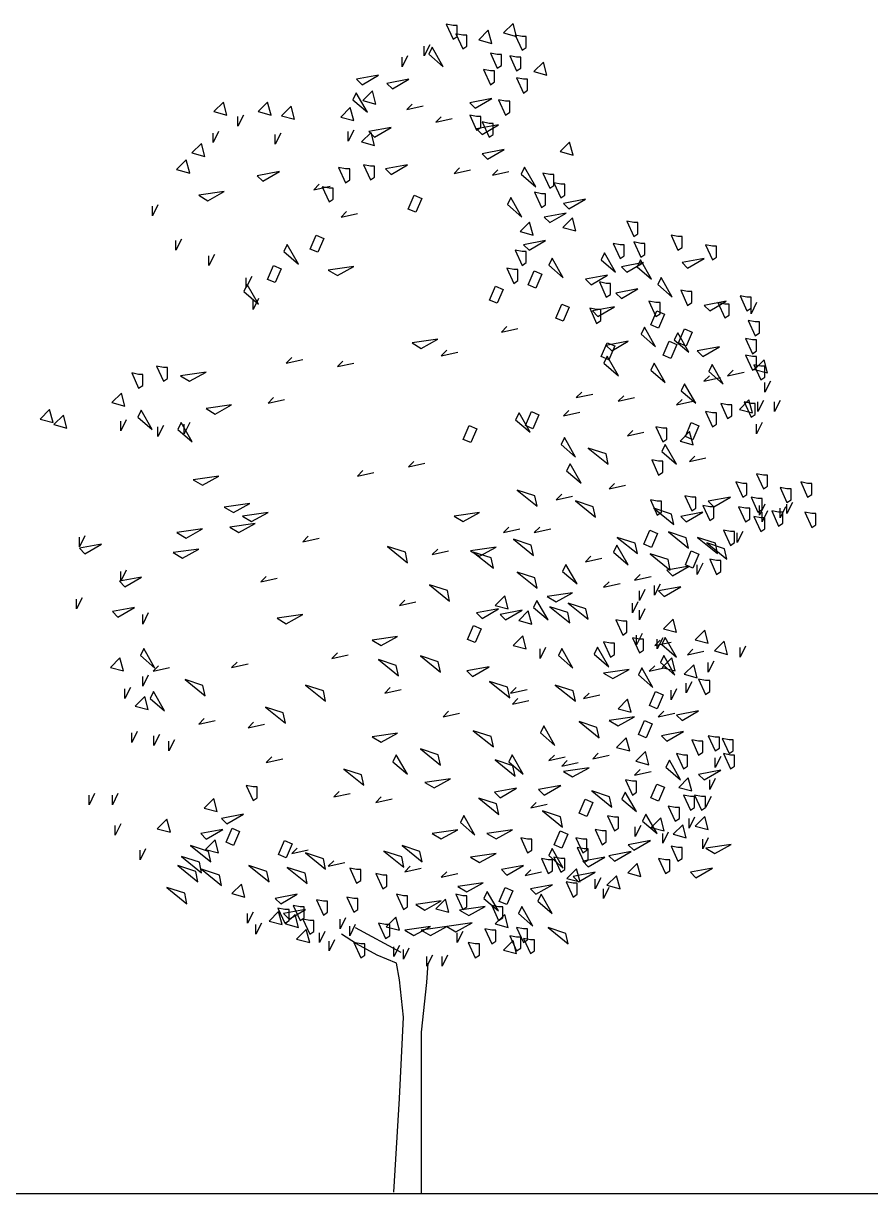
# Model space of a CAD drawing. Header units: millimetres. Extents: x 454 to 24074, y 929 to 15016.
# Drawn here: x 2973 to 5528, y 11147 to 14676 of the extents above; entities that cross this region are included whole.
import ezdxf

# ---------------------------------------------------------------- set-up
doc = ezdxf.new("R2010")
doc.units = ezdxf.units.MM
doc.layers.add('cadblocksdwg.com', color=255, linetype='Continuous')

# ---------------------------------------------------------------- blocks, each defined once
blk = doc.blocks.new('Trees side 04_cad-block.com')
at = {"color": 0}
for points in [[(562.5, 6837), (541.8, 6914.2), (485.4, 6857.7)], [(146.7, 6910.4), (187.5, 6820.7), (212, 6837), (212, 6902.2), (187.5, 6902.2)], [(203.8, 6853.3), (244.6, 6763.7), (269, 6780), (269, 6845.2), (244.6, 6845.2)], [(415.8, 6796.3), (395.1, 6873.4), (338.6, 6816.9)], [(554.4, 6845.2), (595.1, 6755.5), (619.6, 6771.8), (619.6, 6837), (595.1, 6837)], [(63.4, 6773.2), (43.3, 6731.7), (129.1, 6657.8)], [(407.6, 6739.2), (448.4, 6649.6), (472.8, 6665.9), (472.8, 6731.1), (448.4, 6731.1)], [(521.8, 6722.9), (562.5, 6633.3), (587, 6649.6), (587, 6714.8), (562.5, 6714.8)], [(366.9, 6641.5), (407.6, 6551.8), (432.1, 6568.1), (432.1, 6633.3), (407.6, 6633.3)], [(741.9, 6608.9), (721.2, 6686), (664.7, 6629.5)], [(-383.2, 6584.4), (-350.6, 6551.8), (-252.7, 6608.9)], [(-203.8, 6560), (-171.2, 6527.4), (-73.4, 6584.4)], [(562.5, 6592.6), (603.3, 6502.9), (627.7, 6519.2), (627.7, 6584.4), (603.3, 6584.4)], [(-384.9, 6504.3), (-405.1, 6462.8), (-319.3, 6388.9)], [(-269, 6437.7), (-289.7, 6514.9), (-346.2, 6458.4)], [(-1149.5, 6372.5), (-1170.2, 6449.7), (-1226.6, 6393.2)], [(-888.6, 6372.5), (-909.3, 6449.7), (-965.8, 6393.2)], [(285.3, 6445.9), (317.9, 6413.3), (415.8, 6470.3)], [(456.5, 6462.2), (497.3, 6372.5), (521.8, 6388.8), (521.8, 6454), (497.3, 6454)], [(-750, 6348.1), (-770.7, 6425.2), (-827.2, 6368.7)], [(-399.5, 6339.9), (-420.2, 6417.1), (-476.6, 6360.6)], [(285.3, 6372.5), (326.1, 6282.9), (350.6, 6299.2), (350.6, 6364.4), (326.1, 6364.4)], [(-309.8, 6274.7), (-277.2, 6242.1), (-179.4, 6299.2)], [(326.1, 6291), (358.7, 6258.4), (456.5, 6315.5)], [(358.7, 6331.8), (399.5, 6242.1), (423.9, 6258.4), (423.9, 6323.6), (399.5, 6323.6)], [(-277.2, 6193.3), (-297.9, 6270.4), (-354.3, 6213.9)], [(-1279.9, 6128.1), (-1300.6, 6205.2), (-1357.1, 6148.7)], [(358.7, 6144.4), (391.3, 6111.8), (489.1, 6168.8)], [(896.8, 6136.2), (876.1, 6213.3), (819.6, 6156.9)], [(-1369.6, 6030.3), (-1390.3, 6107.4), (-1446.7, 6050.9)], [(-970.1, 6014), (-937.5, 5981.4), (-839.7, 6038.4)], [(-489.1, 6062.9), (-448.4, 5973.2), (-423.9, 5989.5), (-423.9, 6054.7), (-448.4, 6054.7)], [(-342.4, 6079.2), (-301.6, 5989.5), (-277.2, 6005.8), (-277.2, 6071), (-301.6, 6071)], [(-212, 6054.7), (-179.4, 6022.1), (-81.5, 6079.2)], [(609.6, 6064.2), (589.5, 6022.7), (675.3, 5948.9)], [(717.4, 6030.3), (758.2, 5940.6), (782.6, 5956.9), (782.6, 6022.1), (758.2, 6022.1)], [(-587, 5948.8), (-546.2, 5859.1), (-521.8, 5875.4), (-521.8, 5940.6), (-546.2, 5940.6)], [(782.6, 5973.2), (823.4, 5883.6), (847.8, 5899.9), (847.8, 5965.1), (823.4, 5965.1)], [(-1315.9, 5898.8), (-1262, 5866.5), (-1165, 5920.4)], [(-78.6, 5817.4), (-43.3, 5899.8), (1.7, 5880.5), (-33.7, 5798.1)], [(528.1, 5884.9), (507.9, 5843.5), (593.8, 5769.6)], [(668.5, 5916.2), (709.3, 5826.5), (733.7, 5842.8), (733.7, 5908), (709.3, 5908)], [(839.7, 5851), (872.3, 5818.4), (970.1, 5875.4)], [(660.3, 5663.6), (639.7, 5740.7), (583.2, 5684.2)], [(725.6, 5769.5), (758.2, 5736.9), (856, 5794)], [(913.1, 5688), (892.4, 5765.1), (835.9, 5708.7)], [(1214.7, 5745.1), (1255.5, 5655.4), (1279.9, 5671.7), (1279.9, 5736.9), (1255.5, 5736.9)], [(-792.6, 5607.9), (-812.7, 5566.4), (-726.9, 5492.5)], [(-657.4, 5581), (-622.1, 5663.5), (-577.2, 5644.2), (-612.5, 5561.8)], [(603.3, 5606.5), (635.9, 5573.9), (733.7, 5631)], [(1133.2, 5614.7), (1173.9, 5525), (1198.4, 5541.3), (1198.4, 5606.5), (1173.9, 5606.5)], [(1255.5, 5622.8), (1296.2, 5533.2), (1320.7, 5549.5), (1320.7, 5614.7), (1296.2, 5614.7)], [(1475.6, 5663.6), (1516.3, 5573.9), (1540.8, 5590.2), (1540.8, 5655.4), (1516.3, 5655.4)], [(1679.4, 5606.5), (1720.1, 5516.9), (1744.6, 5533.2), (1744.6, 5598.4), (1720.1, 5598.4)], [(554.4, 5573.9), (595.1, 5484.3), (619.6, 5500.6), (619.6, 5565.8), (595.1, 5565.8)], [(1082.5, 5559), (1062.3, 5517.5), (1148.1, 5443.6)], [(-910.2, 5401.8), (-874.8, 5484.2), (-829.9, 5464.9), (-865.2, 5382.5)], [(-550.6, 5457.1), (-496.7, 5424.8), (-399.7, 5478.6)], [(505.4, 5468), (546.2, 5378.4), (570.7, 5394.7), (570.7, 5459.8), (546.2, 5459.8)], [(772.7, 5526.4), (752.5, 5484.9), (838.3, 5411)], [(1182.1, 5476.1), (1214.7, 5443.5), (1312.5, 5500.6)], [(1294.4, 5518.2), (1274.3, 5476.8), (1360.1, 5402.9)], [(1540.8, 5500.6), (1573.4, 5468), (1671.2, 5525)], [(630.6, 5369.2), (666, 5451.6), (710.9, 5432.3), (675.6, 5349.9)], [(970.1, 5402.8), (1002.7, 5370.2), (1100.6, 5427.2)], [(1416.7, 5412.3), (1396.5, 5370.8), (1482.4, 5296.9)], [(-1029, 5371.5), (-1049.2, 5330.1), (-963.3, 5256.2)], [(402.4, 5279.5), (437.7, 5362), (482.6, 5342.7), (447.3, 5260.3)], [(1051.7, 5386.5), (1092.4, 5296.9), (1116.9, 5313.2), (1116.9, 5378.4), (1092.4, 5378.4)], [(1149.5, 5321.3), (1182.1, 5288.7), (1279.9, 5345.8)], [(1532.6, 5337.6), (1573.4, 5248), (1597.9, 5264.3), (1597.9, 5329.5), (1573.4, 5329.5)], [(793.7, 5173.6), (829, 5256), (874, 5236.7), (838.6, 5154.3)], [(1345.1, 5272.4), (1385.9, 5182.8), (1410.4, 5199.1), (1410.4, 5264.3), (1385.9, 5264.3)], [(1671.2, 5248), (1703.8, 5215.4), (1801.7, 5272.4)], [(1752.8, 5264.3), (1793.5, 5174.6), (1818, 5190.9), (1818, 5256.1), (1793.5, 5256.1)], [(1883.2, 5305), (1924, 5215.4), (1948.4, 5231.7), (1948.4, 5296.9), (1924, 5296.9)], [(994.6, 5231.7), (1035.4, 5142), (1059.8, 5158.3), (1059.8, 5223.5), (1035.4, 5223.5)], [(1010.9, 5215.4), (1043.5, 5182.8), (1141.3, 5239.8)], [(1356.2, 5132.9), (1391.5, 5215.3), (1436.5, 5196), (1401.1, 5113.6)], [(1318.9, 5118.9), (1298.7, 5077.5), (1384.5, 5003.6)], [(1932.1, 5158.3), (1972.9, 5068.7), (1997.3, 5085), (1997.3, 5150.2), (1972.9, 5150.2)], [(-54.8, 5026.1), (-0.9, 4993.8), (96.1, 5047.7)], [(1514.6, 5086.3), (1494.4, 5044.9), (1580.2, 4971)], [(1519.2, 5026.9), (1554.6, 5109.3), (1599.5, 5090.1), (1564.2, 5007.6)], [(1915.8, 5052.4), (1956.6, 4962.8), (1981, 4979.1), (1981, 5044.2), (1956.6, 5044.2)], [(1062.7, 4945.4), (1098, 5027.8), (1143, 5008.6), (1107.6, 4926.2)], [(1092.4, 5011.6), (1125, 4979.1), (1222.9, 5036.1)], [(1429.6, 4953.6), (1464.9, 5036), (1509.8, 5016.7), (1474.5, 4934.3)], [(1630.5, 4979.1), (1663.1, 4946.5), (1760.9, 5003.5)], [(1098.8, 4947.8), (1078.6, 4906.3), (1164.4, 4832.5)], [(1915.8, 4954.6), (1956.6, 4865), (1981, 4881.3), (1981, 4946.5), (1956.6, 4946.5)], [(2046.2, 4848.7), (2025.6, 4925.8), (1969.1, 4869.3)], [(-1712, 4848.7), (-1671.2, 4759), (-1646.8, 4775.3), (-1646.8, 4840.5), (-1671.2, 4840.5)], [(-1565.3, 4889.4), (-1524.5, 4799.8), (-1500, 4816.1), (-1500, 4881.3), (-1524.5, 4881.3)], [(-1423.6, 4832.2), (-1369.8, 4799.9), (-1272.7, 4853.7)], [(1376, 4907), (1355.8, 4865.6), (1441.6, 4791.7)], [(1718.4, 4898.9), (1698.2, 4857.4), (1784, 4783.6)], [(1964.7, 4897.6), (2005.5, 4807.9), (2029.9, 4824.2), (2029.9, 4889.4), (2005.5, 4889.4)], [(1555.3, 4784.8), (1535.1, 4743.4), (1621, 4669.5)], [(-1752.8, 4653.1), (-1773.4, 4730.2), (-1829.9, 4673.7)], [(-1272.7, 4638.3), (-1218.9, 4605.9), (-1121.8, 4659.8)], [(1769.1, 4669.4), (1809.8, 4579.7), (1834.3, 4596), (1834.3, 4661.2), (1809.8, 4661.2)], [(1956.6, 4612.3), (1935.9, 4689.5), (1879.4, 4633)], [(1907.7, 4677.5), (1948.4, 4587.9), (1972.9, 4604.2), (1972.9, 4669.4), (1948.4, 4669.4)], [(-2176.7, 4555.3), (-2197.4, 4632.4), (-2253.8, 4576)], [(-2095.2, 4522.7), (-2115.8, 4599.8), (-2172.3, 4543.4)], [(-1656.7, 4630), (-1676.9, 4588.5), (-1591.1, 4514.6)], [(577, 4613.7), (556.9, 4572.2), (642.7, 4498.3)], [(614.3, 4538), (649.7, 4620.4), (694.6, 4601.1), (659.3, 4518.7)], [(1679.4, 4620.5), (1720.1, 4530.9), (1744.6, 4547.2), (1744.6, 4612.3), (1720.1, 4612.3)], [(-1420.3, 4556.6), (-1440.5, 4515.2), (-1354.6, 4441.3)], [(247.5, 4456.5), (282.8, 4538.9), (327.7, 4519.6), (292.4, 4437.2)], [(1385.9, 4530.9), (1426.7, 4441.2), (1451.1, 4457.5), (1451.1, 4522.7), (1426.7, 4522.7)], [(1606, 4424.9), (1585.3, 4502.1), (1528.9, 4445.6)], [(1560, 4472.8), (1595.3, 4555.2), (1640.3, 4535.9), (1604.9, 4453.5)], [(846.1, 4467), (825.9, 4425.5), (911.7, 4351.7)], [(1441.2, 4426.3), (1421, 4384.8), (1506.8, 4310.9)], [(1104.2, 4309.4), (1091, 4370.9), (985.4, 4405)], [(878.7, 4312.2), (858.5, 4270.7), (944.3, 4196.8)], [(1361.4, 4335.3), (1402.2, 4245.6), (1426.7, 4261.9), (1426.7, 4327.1), (1402.2, 4327.1)], [(-1348.2, 4218.1), (-1294.3, 4185.7), (-1197.3, 4239.6)], [(1981, 4253.8), (2021.8, 4164.1), (2046.2, 4180.4), (2046.2, 4245.6), (2021.8, 4245.6)], [(683.8, 4061.6), (670.6, 4123.1), (565.1, 4157.2)], [(1858.7, 4204.9), (1899.5, 4115.3), (1924, 4131.6), (1924, 4196.7), (1899.5, 4196.7)], [(2119.6, 4172.3), (2160.4, 4082.7), (2184.8, 4099), (2184.8, 4164.1), (2160.4, 4164.1)], [(2241.9, 4204.9), (2282.7, 4115.3), (2307.1, 4131.6), (2307.1, 4196.7), (2282.7, 4196.7)], [(1028.7, 3997), (1015.6, 4058.4), (910, 4092.5)], [(1353.3, 4099), (1394.1, 4009.3), (1418.5, 4025.6), (1418.5, 4090.8), (1394.1, 4090.8)], [(1557.1, 4123.4), (1597.9, 4033.8), (1622.3, 4050.1), (1622.3, 4115.3), (1597.9, 4115.3)], [(1695.7, 4090.8), (1728.3, 4058.2), (1826.1, 4115.3)], [(1948.4, 4115.3), (1989.2, 4025.6), (2013.6, 4041.9), (2013.6, 4107.1), (1989.2, 4107.1)], [(-1165, 4056.5), (-1111.1, 4024.1), (-1014.1, 4078)], [(-1057.2, 4002.6), (-1003.3, 3970.3), (-906.3, 4024.1)], [(193.1, 4002.6), (247, 3970.3), (344, 4024.1)], [(1492.2, 3953.9), (1479, 4015.3), (1373.5, 4049.4)], [(1532.6, 4001.2), (1565.3, 3968.6), (1663.1, 4025.6)], [(1663.1, 4066.4), (1703.8, 3976.7), (1728.3, 3993), (1728.3, 4058.2), (1703.8, 4058.2)], [(1875, 4058.2), (1915.8, 3968.6), (1940.3, 3984.9), (1940.3, 4050.1), (1915.8, 4050.1)], [(2070.7, 4033.8), (2111.5, 3944.1), (2135.9, 3960.4), (2135.9, 4025.6), (2111.5, 4025.6)], [(2266.4, 4025.6), (2307.1, 3936), (2331.6, 3952.3), (2331.6, 4017.5), (2307.1, 4017.5)], [(-1132.6, 3937.9), (-1078.7, 3905.6), (-981.7, 3959.5)], [(1964.7, 4001.2), (2005.5, 3911.5), (2029.9, 3927.8), (2029.9, 3993), (2005.5, 3993)], [(-1445.2, 3905.6), (-1391.3, 3873.3), (-1294.3, 3927.2)], [(1276.6, 3781.5), (1263.5, 3842.9), (1157.9, 3877.1)], [(1315.4, 3837.2), (1350.8, 3919.6), (1395.7, 3900.3), (1360.4, 3817.9)], [(1578.4, 3813.8), (1565.3, 3875.2), (1459.7, 3909.4)], [(1750.9, 3781.5), (1737.7, 3842.9), (1632.1, 3877.1)], [(1785.4, 3919.7), (1826.1, 3830), (1850.6, 3846.3), (1850.6, 3911.5), (1826.1, 3911.5)], [(-2021.8, 3813.7), (-1989.2, 3781.1), (-1891.3, 3838.2)], [(-1466.8, 3787.1), (-1412.9, 3754.8), (-1315.9, 3808.7)], [(-81.5, 3727.6), (-94.6, 3789.1), (-200.2, 3823.2)], [(290.1, 3797.9), (344, 3765.6), (441, 3819.4)], [(662.2, 3770.7), (649.1, 3832.1), (543.5, 3866.3)], [(1155.9, 3831.4), (1135.7, 3789.9), (1221.5, 3716)], [(1804.8, 3749.1), (1791.6, 3810.6), (1686, 3844.7)], [(425.1, 3695.3), (412, 3756.7), (306.4, 3790.9)], [(1470.6, 3684.5), (1457.5, 3746), (1351.9, 3780.1)], [(1560, 3714.9), (1595.3, 3797.3), (1640.3, 3778.1), (1604.9, 3695.7)], [(1703.8, 3748.5), (1744.6, 3658.9), (1769.1, 3675.2), (1769.1, 3740.4), (1744.6, 3740.4)], [(683.8, 3576.8), (670.6, 3638.2), (565.1, 3672.4)], [(854.2, 3717.3), (834, 3675.8), (919.9, 3602)], [(1451.1, 3683.4), (1483.7, 3650.8), (1581.6, 3707.8)], [(-1785.4, 3618.2), (-1752.8, 3585.6), (-1654.9, 3642.6)], [(166.4, 3501.3), (153.3, 3562.8), (47.7, 3596.9)], [(513.6, 3455.2), (492.9, 3532.3), (436.5, 3475.8)], [(742.8, 3528.5), (796.7, 3496.2), (893.7, 3550.1)], [(1402.2, 3561.1), (1434.8, 3528.5), (1532.6, 3585.6)], [(-1826.1, 3438.9), (-1793.5, 3406.3), (-1695.7, 3463.3)], [(683, 3505.4), (662.8, 3464), (748.7, 3390.1)], [(877.8, 3372.1), (864.7, 3433.5), (759.1, 3467.6)], [(985.6, 3393.6), (972.4, 3455.1), (866.9, 3489.2)], [(-852.4, 3399.2), (-798.5, 3366.9), (-701.5, 3420.8)], [(326.1, 3430.7), (358.7, 3398.1), (456.5, 3455.2)], [(464.7, 3422.6), (497.3, 3390), (595.1, 3447)], [(652.2, 3365.5), (631.5, 3442.7), (575, 3386.2)], [(1149.5, 3390), (1190.2, 3300.4), (1214.7, 3316.7), (1214.7, 3381.8), (1190.2, 3381.8)], [(1508.2, 3316.7), (1487.5, 3393.8), (1431, 3337.3)], [(271.9, 3274.9), (307.3, 3357.3), (352.2, 3338), (316.9, 3255.6)], [(1695.7, 3251.5), (1675, 3328.6), (1618.5, 3272.1)], [(-291.9, 3269.9), (-238, 3237.6), (-141, 3291.5)], [(619.6, 3218.9), (598.9, 3296), (542.4, 3239.5)], [(1076.1, 3259.6), (1116.9, 3170), (1141.3, 3186.3), (1141.3, 3251.5), (1116.9, 3251.5)], [(1247.3, 3284.1), (1288.1, 3194.4), (1312.5, 3210.7), (1312.5, 3275.9), (1288.1, 3275.9)], [(1441.2, 3285.4), (1421, 3243.9), (1506.8, 3170.1)], [(1809.8, 3186.3), (1789.1, 3263.4), (1732.7, 3206.9)], [(-1640.4, 3220.2), (-1660.6, 3178.7), (-1574.8, 3104.9)], [(829.8, 3220.2), (809.6, 3178.7), (895.4, 3104.9)], [(1041.7, 3228.3), (1021.5, 3186.9), (1107.4, 3113)], [(-1760.9, 3088.5), (-1781.6, 3165.6), (-1838.1, 3109.1)], [(-135.4, 3059.6), (-148.5, 3121.1), (-254.1, 3155.2)], [(112.5, 3081.2), (99.4, 3142.6), (-6.2, 3176.7)], [(269, 3088.5), (301.6, 3055.9), (399.5, 3112.9)], [(1433, 3179.5), (1412.9, 3138), (1498.7, 3064.1)], [(1500, 3088.5), (1479.4, 3165.6), (1422.9, 3109.1)], [(1630.5, 3047.7), (1609.8, 3124.9), (1553.3, 3068.4)], [(1077, 3076), (1130.9, 3043.7), (1227.9, 3097.6)], [(1302.6, 3106.1), (1282.4, 3064.7), (1368.2, 2990.8)], [(-1277.9, 2941.1), (-1291.1, 3002.5), (-1396.6, 3036.7)], [(-566.5, 2908.8), (-579.7, 2970.2), (-685.2, 3004.4)], [(522.1, 2930.3), (509, 2991.8), (403.4, 3025.9)], [(910.2, 2908.8), (897, 2970.2), (791.4, 3004.4)], [(1638.6, 3039.6), (1679.4, 2949.9), (1703.8, 2966.2), (1703.8, 3031.4), (1679.4, 3031.4)], [(-1614.2, 2860.3), (-1634.9, 2937.4), (-1691.3, 2881)], [(-1583.3, 2967.6), (-1603.5, 2926.1), (-1517.7, 2852.2)], [(1239.2, 2844), (1218.5, 2921.1), (1162, 2864.7)], [(1348, 2883.7), (1383.4, 2966.1), (1428.3, 2946.9), (1393, 2864.5)], [(-803.6, 2779.5), (-816.8, 2840.9), (-922.4, 2875.1)], [(1508.2, 2827.7), (1540.8, 2795.1), (1638.6, 2852.2)], [(1050.3, 2693.3), (1037.1, 2754.7), (931.5, 2788.9)], [(1109.3, 2795.9), (1163.2, 2763.6), (1260.2, 2817.4)], [(1282.8, 2712.6), (1318.2, 2795), (1363.1, 2775.7), (1327.8, 2693.3)], [(-291.9, 2698.9), (-238, 2666.6), (-141, 2720.5)], [(425.1, 2639.4), (412, 2700.9), (306.4, 2735)], [(723.8, 2763.9), (703.6, 2722.4), (789.4, 2648.5)], [(1418.5, 2705.5), (1451.1, 2672.9), (1548.9, 2729.9)], [(1695.7, 2705.5), (1736.5, 2615.8), (1760.9, 2632.1), (1760.9, 2697.3), (1736.5, 2697.3)], [(1231, 2615.8), (1210.3, 2693), (1153.9, 2636.5)], [(1597.9, 2681), (1638.6, 2591.4), (1663.1, 2607.7), (1663.1, 2672.9), (1638.6, 2672.9)], [(1777.2, 2689.2), (1818, 2599.5), (1842.4, 2615.8), (1842.4, 2681), (1818, 2681)], [(-148.5, 2592.7), (-168.7, 2551.3), (-82.9, 2477.4)], [(112.5, 2531.7), (99.4, 2593.1), (-6.2, 2627.3)], [(554.5, 2467), (541.3, 2528.5), (435.7, 2562.6)], [(536.3, 2592.7), (516.1, 2551.3), (601.9, 2477.4)], [(1345.1, 2534.3), (1324.5, 2611.5), (1268, 2555)], [(1465.6, 2560.1), (1445.5, 2518.7), (1531.3, 2444.8)], [(1508.2, 2599.5), (1548.9, 2509.9), (1573.4, 2526.2), (1573.4, 2591.4), (1548.9, 2591.4)], [(1785.4, 2599.5), (1826.1, 2509.9), (1850.6, 2526.2), (1850.6, 2591.4), (1826.1, 2591.4)], [(-340.2, 2413.2), (-353.3, 2474.6), (-458.9, 2508.7)], [(839.9, 2494.2), (893.7, 2461.9), (990.8, 2515.8)], [(1638.6, 2477.3), (1671.2, 2444.7), (1769.1, 2501.7)], [(20.7, 2429.6), (74.6, 2397.2), (171.6, 2451.1)], [(1206.6, 2444.7), (1247.3, 2355.1), (1271.8, 2371.4), (1271.8, 2436.6), (1247.3, 2436.6)], [(1356.2, 2337.7), (1391.5, 2420.2), (1436.5, 2400.9), (1401.1, 2318.5)], [(1597.9, 2379.5), (1577.2, 2456.6), (1520.7, 2400.2)], [(-1035.4, 2412.1), (-994.6, 2322.5), (-970.1, 2338.8), (-970.1, 2404), (-994.6, 2404)], [(432.1, 2371.4), (464.7, 2338.8), (562.5, 2395.8)], [(693, 2387.7), (725.6, 2355.1), (823.4, 2412.1)], [(1125.7, 2283.9), (1112.6, 2345.3), (1007, 2379.5)], [(1204.8, 2372.7), (1184.6, 2331.2), (1270.4, 2257.4)], [(1548.9, 2355.1), (1589.7, 2265.4), (1614.2, 2281.7), (1614.2, 2346.9), (1589.7, 2346.9)], [(1614.2, 2355.1), (1654.9, 2265.4), (1679.4, 2281.7), (1679.4, 2346.9), (1654.9, 2346.9)], [(-1206.6, 2257.3), (-1227.2, 2334.4), (-1283.7, 2277.9)], [(457.5, 2240.8), (444.3, 2302.2), (338.7, 2336.4)], [(932.3, 2248.1), (967.6, 2330.5), (1012.5, 2311.3), (977.2, 2228.8)], [(1459.3, 2289.9), (1500, 2200.2), (1524.5, 2216.5), (1524.5, 2281.7), (1500, 2281.7)], [(-1182.1, 2216.5), (-1149.5, 2183.9), (-1051.7, 2241)], [(250.9, 2234.2), (230.8, 2192.7), (316.6, 2118.8)], [(834.7, 2165.3), (821.5, 2226.8), (716, 2260.9)], [(1100.6, 2232.8), (1141.3, 2143.2), (1165.8, 2159.5), (1165.8, 2224.7), (1141.3, 2224.7)], [(1327.1, 2242.3), (1306.9, 2200.9), (1392.7, 2127)], [(1434.8, 2143.2), (1414.1, 2220.3), (1357.7, 2163.8)], [(1695.7, 2151.3), (1675, 2228.5), (1618.5, 2172)], [(-1483.7, 2135), (-1504.4, 2212.2), (-1560.9, 2155.7)], [(-1304.4, 2126.9), (-1271.8, 2094.3), (-1173.9, 2151.3)], [(-1154.7, 2077), (-1119.4, 2159.4), (-1074.5, 2140.1), (-1109.8, 2057.7)], [(63.8, 2127.9), (117.7, 2095.6), (214.7, 2149.4)], [(387.2, 2127.9), (441, 2095.6), (538.1, 2149.4)], [(1027.2, 2151.3), (1068, 2061.7), (1092.4, 2078), (1092.4, 2143.2), (1068, 2143.2)], [(1565.3, 2102.4), (1544.6, 2179.6), (1488.1, 2123.1)], [(-1198.4, 2012.8), (-1219.1, 2089.9), (-1275.5, 2033.5)], [(-844.9, 2003.6), (-809.6, 2086), (-764.7, 2066.8), (-800, 1984.4)], [(587, 2102.4), (627.7, 2012.8), (652.2, 2029.1), (652.2, 2094.3), (627.7, 2094.3)], [(785.5, 2060.7), (820.9, 2143.1), (865.8, 2123.8), (830.5, 2041.4)], [(913.1, 2102.4), (953.8, 2012.8), (978.3, 2029.1), (978.3, 2094.3), (953.8, 2094.3)], [(1222.9, 2061.7), (1255.5, 2029.1), (1353.3, 2086.1)], [(-1245.6, 1960.6), (-1258.7, 2022.1), (-1364.3, 2056.2)], [(-566.5, 1917.5), (-579.7, 1979), (-685.2, 2013.1)], [(-103, 1928.3), (-116.2, 1989.8), (-221.8, 2023.9)], [(4.8, 1960.6), (-8.4, 2022.1), (-114, 2056.2)], [(290.1, 1987.8), (344, 1955.5), (441, 2009.4)], [(772.7, 2038.6), (752.5, 1997.1), (838.3, 1923.3)], [(921.2, 2045.4), (962, 1955.8), (986.4, 1972.1), (986.4, 2037.3), (962, 2037.3)], [(1108.7, 1996.5), (1141.3, 1963.9), (1239.2, 2021)], [(1475.6, 2053.6), (1516.3, 1963.9), (1540.8, 1980.2), (1540.8, 2045.4), (1516.3, 2045.4)], [(1680.6, 2041.7), (1734.5, 2009.4), (1831.5, 2063.2)], [(-1321, 1842.1), (-1334.2, 1903.6), (-1439.7, 1937.7)], [(-1299.5, 1896), (-1312.6, 1957.4), (-1418.2, 1991.6)], [(-900.6, 1842.1), (-913.8, 1903.6), (-1019.4, 1937.7)], [(472.8, 1915), (505.4, 1882.4), (603.3, 1939.5)], [(709.3, 1980.2), (750, 1890.6), (774.5, 1906.9), (774.5, 1972.1), (750, 1972.1)], [(782.6, 1988.4), (823.4, 1898.7), (847.8, 1915), (847.8, 1980.2), (823.4, 1980.2)], [(953.8, 1963.9), (986.4, 1931.3), (1084.3, 1988.4)], [(1296.2, 1874.3), (1275.5, 1951.4), (1219.1, 1894.9)], [(1402.2, 1980.2), (1443, 1890.6), (1467.4, 1906.9), (1467.4, 1972.1), (1443, 1972.1)], [(-1180.9, 1820.6), (-1194, 1882), (-1299.6, 1916.2)], [(-674.3, 1831.4), (-687.5, 1892.8), (-793, 1926.9)], [(-423.9, 1923.2), (-383.2, 1833.5), (-358.7, 1849.8), (-358.7, 1915), (-383.2, 1915)], [(-269, 1890.6), (-228.3, 1800.9), (-203.8, 1817.2), (-203.8, 1882.4), (-228.3, 1882.4)], [(937.5, 1841.7), (916.8, 1918.8), (860.4, 1862.3)], [(896.8, 1874.3), (929.4, 1841.7), (1027.2, 1898.7)], [(1173.9, 1800.9), (1153.3, 1878.1), (1096.8, 1821.6)], [(1589.7, 1898.7), (1622.3, 1866.1), (1720.1, 1923.2)], [(-1385.7, 1712.8), (-1398.8, 1774.3), (-1504.4, 1808.4)], [(-1043.5, 1752), (-1064.2, 1829.2), (-1120.6, 1772.7)], [(214.7, 1815.4), (268.6, 1783.1), (365.6, 1837)], [(459.4, 1726.6), (494.8, 1809), (539.7, 1789.7), (504.4, 1707.3)], [(644, 1800.9), (676.6, 1768.3), (774.5, 1825.4)], [(856, 1841.7), (896.8, 1752), (921.2, 1768.3), (921.2, 1833.5), (896.8, 1833.5)], [(-864.2, 1743.9), (-831.5, 1711.3), (-733.7, 1768.3)], [(-619.6, 1735.7), (-578.8, 1646.1), (-554.4, 1662.4), (-554.4, 1727.6), (-578.8, 1727.6)], [(-440.2, 1752), (-399.5, 1662.4), (-375, 1678.7), (-375, 1743.9), (-399.5, 1743.9)], [(-146.7, 1768.3), (-106, 1678.7), (-81.5, 1695), (-81.5, 1760.2), (-106, 1760.2)], [(-33.2, 1707.7), (20.7, 1675.4), (117.7, 1729.2)], [(163, 1662.4), (142.4, 1739.5), (85.9, 1683.1)], [(203.8, 1768.3), (244.6, 1678.7), (269, 1695), (269, 1760.2), (244.6, 1760.2)], [(389.5, 1786), (369.4, 1744.5), (455.2, 1670.6)], [(707.5, 1769.7), (687.3, 1728.2), (773.1, 1654.3)], [(-823.4, 1589.1), (-844.1, 1666.2), (-900.5, 1609.7)], [(-847.8, 1686.8), (-807.1, 1597.2), (-782.6, 1613.5), (-782.6, 1678.7), (-807.1, 1678.7)], [(-815.2, 1654.3), (-782.6, 1621.7), (-684.8, 1678.7)], [(-758.2, 1703.1), (-717.4, 1613.5), (-693, 1629.8), (-693, 1695), (-717.4, 1695)], [(225.5, 1675.4), (279.4, 1643), (376.4, 1696.9)], [(415.8, 1703.1), (456.5, 1613.5), (481, 1629.8), (481, 1695), (456.5, 1695)], [(593.3, 1696.3), (573.2, 1654.9), (659, 1581)], [(-725.6, 1572.8), (-746.2, 1649.9), (-802.7, 1593.4)], [(-701.1, 1621.7), (-660.3, 1532), (-635.9, 1548.3), (-635.9, 1613.5), (-660.3, 1613.5)], [(-252.7, 1597.2), (-212, 1507.6), (-187.5, 1523.9), (-187.5, 1589.1), (-212, 1589.1)], [(-130.4, 1556.5), (-151.1, 1633.6), (-207.6, 1577.1)], [(150, 1578.4), (203.9, 1546.1), (300.9, 1600)], [(513.6, 1572.8), (492.9, 1649.9), (436.5, 1593.4)], [(-660.3, 1483.1), (-681, 1560.3), (-737.5, 1503.8)], [(-97.9, 1556.9), (-44, 1524.5), (53, 1578.4)], [(-0.9, 1556.9), (53, 1524.5), (150, 1578.4)], [(375, 1564.6), (415.8, 1475), (440.2, 1491.3), (440.2, 1556.5), (415.8, 1556.5)], [(521.8, 1523.9), (562.5, 1434.2), (587, 1450.5), (587, 1515.7), (562.5, 1515.7)], [(562.5, 1572.8), (603.3, 1483.1), (627.7, 1499.4), (627.7, 1564.6), (603.3, 1564.6)], [(867, 1475.8), (853.9, 1537.3), (748.3, 1571.4)], [(-399.5, 1483.1), (-358.7, 1393.5), (-334.2, 1409.8), (-334.2, 1475), (-358.7, 1475)], [(277.2, 1483.1), (317.9, 1393.5), (342.4, 1409.8), (342.4, 1475), (317.9, 1475)], [(562.5, 1417.9), (541.8, 1495.1), (485.4, 1438.6)], [(603.3, 1507.6), (644, 1417.9), (668.5, 1434.2), (668.5, 1499.4), (644, 1499.4)]]:
    blk.add_lwpolyline(points, close=True, dxfattribs=at)
for points in [[(48.9, 6788.1), (16.3, 6722.9), (16.3, 6780)], [(-81.5, 6722.9), (-114.1, 6657.7), (-114.1, 6714.8)], [(-54.8, 6437.5), (-87.1, 6405.2), (9.9, 6426.8)], [(-1051.7, 6372.5), (-1084.3, 6307.3), (-1084.3, 6364.4)], [(117.7, 6362.1), (85.4, 6329.8), (182.4, 6351.4)], [(-1198.4, 6274.7), (-1231, 6209.6), (-1231, 6266.6)], [(-831.5, 6266.6), (-864.2, 6201.4), (-864.2, 6258.4)], [(-399.5, 6282.9), (-432.1, 6217.7), (-432.1, 6274.7)], [(225.5, 6060.5), (193.1, 6028.1), (290.1, 6049.7)], [(451.8, 6049.7), (419.5, 6017.4), (516.5, 6038.9)], [(-604.5, 5963.5), (-636.8, 5931.2), (-539.8, 5952.7)], [(-1557.1, 5842.8), (-1589.7, 5777.7), (-1589.7, 5834.7)], [(-442.8, 5801.9), (-475.1, 5769.5), (-378.1, 5791.1)], [(-1418.5, 5639.1), (-1451.1, 5573.9), (-1451.1, 5631)], [(-1222.9, 5549.5), (-1255.5, 5484.3), (-1255.5, 5541.3)], [(-1002.7, 5419.1), (-1035.4, 5353.9), (-1035.4, 5410.9)], [(-962, 5288.7), (-994.6, 5223.5), (-994.6, 5280.6)], [(1981, 5264.3), (1948.4, 5199.1), (1948.4, 5256.1)], [(505.7, 5123.1), (473.4, 5090.8), (570.4, 5112.3)], [(150, 4983), (117.7, 4950.7), (214.7, 4972.3)], [(-766.2, 4939.9), (-798.5, 4907.6), (-701.5, 4929.2)], [(-464.4, 4918.4), (-496.7, 4886.1), (-399.7, 4907.6)], [(1842.3, 4864.5), (1809.9, 4832.2), (1906.9, 4853.7)], [(1702.1, 4832.2), (1669.8, 4799.9), (1766.8, 4821.4)], [(2062.5, 4799.8), (2029.9, 4734.6), (2029.9, 4791.6)], [(-873.9, 4702.9), (-906.3, 4670.6), (-809.3, 4692.1)], [(947.6, 4735.2), (915.3, 4702.9), (1012.3, 4724.5)], [(1195.5, 4713.7), (1163.2, 4681.4), (1260.2, 4702.9)], [(1540.5, 4692.1), (1508.1, 4659.8), (1605.1, 4681.4)], [(2021.8, 4685.7), (1989.2, 4620.5), (1989.2, 4677.5)], [(2119.6, 4685.7), (2087, 4620.5), (2087, 4677.5)], [(-1744.6, 4571.6), (-1777.2, 4506.4), (-1777.2, 4563.5)], [(872.2, 4627.5), (839.9, 4595.2), (936.9, 4616.7)], [(-1524.5, 4539), (-1557.1, 4473.8), (-1557.1, 4530.9)], [(-1369.6, 4555.3), (-1402.2, 4490.1), (-1402.2, 4547.2)], [(1249.4, 4509), (1217.1, 4476.7), (1314.1, 4498.2)], [(2013.6, 4555.3), (1981, 4490.1), (1981, 4547.2)], [(1615.9, 4358.1), (1583.6, 4325.8), (1680.6, 4347.4)], [(-44, 4325.8), (-76.3, 4293.5), (20.7, 4315)], [(-345.8, 4271.9), (-378.1, 4239.6), (-281.1, 4261.2)], [(1141.7, 4196.5), (1109.3, 4164.2), (1206.3, 4185.7)], [(829.1, 4131.9), (796.7, 4099.6), (893.7, 4121.1)], [(2193, 4082.7), (2160.4, 4017.5), (2160.4, 4074.5)], [(2029.9, 4074.5), (1997.3, 4009.3), (1997.3, 4066.4)], [(2046.2, 4033.8), (2013.6, 3968.6), (2013.6, 4025.6)], [(2152.2, 4058.2), (2119.6, 3993), (2119.6, 4050.1)], [(-1989.2, 3887.1), (-2021.8, 3821.9), (-2021.8, 3878.9)], [(-669.1, 3884.1), (-701.5, 3851.7), (-604.5, 3873.3)], [(516.5, 3937.9), (484.2, 3905.6), (581.2, 3927.2)], [(699.7, 3937.9), (667.4, 3905.6), (764.4, 3927.2)], [(1899.5, 3911.5), (1866.9, 3846.3), (1866.9, 3903.4)], [(96.1, 3808.7), (63.8, 3776.3), (160.8, 3797.9)], [(1001.5, 3765.6), (969.2, 3733.2), (1066.2, 3754.8)], [(-1744.6, 3683.4), (-1777.2, 3618.2), (-1777.2, 3675.2)], [(1663.1, 3724.1), (1630.5, 3658.9), (1630.5, 3716)], [(-917.1, 3647), (-949.4, 3614.7), (-852.4, 3636.3)], [(1109.3, 3614.7), (1077, 3582.4), (1174, 3603.9)], [(1292.6, 3657.8), (1260.2, 3625.5), (1357.2, 3647)], [(1410.4, 3601.9), (1377.7, 3536.7), (1377.7, 3593.7)], [(1320.7, 3569.3), (1288.1, 3504.1), (1288.1, 3561.1)], [(-2005.5, 3520.4), (-2038.1, 3455.2), (-2038.1, 3512.2)], [(-97.9, 3507), (-130.2, 3474.7), (-33.2, 3496.2)], [(1279.9, 3495.9), (1247.3, 3430.7), (1247.3, 3487.8)], [(-1614.2, 3430.7), (-1646.8, 3365.5), (-1646.8, 3422.6)], [(1320.7, 3455.2), (1288.1, 3390), (1288.1, 3447)], [(1304.4, 3308.5), (1271.8, 3243.3), (1271.8, 3300.4)], [(1411.1, 3269.9), (1378.8, 3237.6), (1475.8, 3259.2)], [(1426.7, 3284.1), (1394.1, 3218.9), (1394.1, 3275.9)], [(-496.7, 3194.5), (-529, 3162.2), (-432, 3183.8)], [(733.7, 3227), (701.1, 3161.8), (701.1, 3218.9)], [(1605.1, 3216.1), (1572.8, 3183.8), (1669.8, 3205.3)], [(1915.8, 3235.2), (1883.2, 3170), (1883.2, 3227)], [(-1553, 3119.1), (-1585.3, 3086.8), (-1488.3, 3108.3)], [(-1089.5, 3140.7), (-1121.8, 3108.3), (-1024.8, 3129.9)], [(1378.8, 3119.1), (1346.4, 3086.8), (1443.5, 3108.3)], [(1728.3, 3145.5), (1695.7, 3080.3), (1695.7, 3137.4)], [(-1614.2, 3064), (-1646.8, 2998.8), (-1646.8, 3055.9)], [(-1720.1, 2990.7), (-1752.8, 2925.5), (-1752.8, 2982.5)], [(-184.1, 2989.8), (-216.4, 2957.5), (-119.4, 2979)], [(559.6, 2989.8), (527.3, 2957.5), (624.3, 2979)], [(1508.2, 2982.5), (1475.6, 2917.3), (1475.6, 2974.4)], [(1597.9, 3023.3), (1565.3, 2958.1), (1565.3, 3015.1)], [(570.4, 2925.2), (538.1, 2892.8), (635.1, 2914.4)], [(990.8, 2957.5), (958.4, 2925.2), (1055.4, 2946.7)], [(160.8, 2849.8), (128.5, 2817.4), (225.5, 2839)], [(1432.7, 2849.8), (1400.3, 2817.4), (1497.3, 2839)], [(-1283.5, 2806.7), (-1315.9, 2774.3), (-1218.9, 2795.9)], [(-992.5, 2785.1), (-1024.8, 2752.8), (-927.8, 2774.3)], [(-1679.4, 2729.9), (-1712, 2664.7), (-1712, 2721.8)], [(-1548.9, 2713.6), (-1581.6, 2648.4), (-1581.6, 2705.5)], [(-1459.3, 2681), (-1491.9, 2615.8), (-1491.9, 2672.9)], [(-884.7, 2580.4), (-917.1, 2548.1), (-820, 2569.6)], [(786, 2591.2), (753.6, 2558.9), (850.6, 2580.4)], [(861.4, 2558.9), (829.1, 2526.5), (926.1, 2548.1)], [(1044.6, 2601.9), (1012.3, 2569.6), (1109.3, 2591.2)], [(1769.1, 2583.2), (1736.5, 2518), (1736.5, 2575.1)], [(1292.6, 2505), (1260.2, 2472.7), (1357.2, 2494.2)], [(1736.5, 2452.9), (1703.8, 2387.7), (1703.8, 2444.7)], [(-1932.1, 2363.2), (-1964.7, 2298), (-1964.7, 2355.1)], [(-1793.5, 2363.2), (-1826.1, 2298), (-1826.1, 2355.1)], [(-485.9, 2375.7), (-518.2, 2343.4), (-421.2, 2364.9)], [(-238, 2343.4), (-270.3, 2311), (-173.3, 2332.6)], [(678.2, 2311), (645.8, 2278.7), (742.8, 2300.3)], [(1712, 2346.9), (1679.4, 2281.7), (1679.4, 2338.8)], [(1614.2, 2224.7), (1581.6, 2159.5), (1581.6, 2216.5)], [(-1777.2, 2183.9), (-1809.8, 2118.7), (-1809.8, 2175.8)], [(1296.2, 2175.8), (1263.6, 2110.6), (1263.6, 2167.6)], [(1459.3, 2135), (1426.7, 2069.9), (1426.7, 2126.9)], [(1695.7, 2102.4), (1663.1, 2037.3), (1663.1, 2094.3)], [(-1630.5, 2037.3), (-1663.1, 1972.1), (-1663.1, 2029.1)], [(-733.8, 2041.7), (-766.2, 2009.4), (-669.1, 2030.9)], [(-518.2, 1966.3), (-550.6, 1934), (-453.6, 1955.5)], [(-65.5, 1934), (-97.9, 1901.6), (-0.9, 1923.2)], [(150, 1901.6), (117.7, 1869.3), (214.7, 1890.9)], [(645.8, 1912.4), (613.5, 1880.1), (710.5, 1901.6)], [(1059.8, 1866.1), (1027.2, 1800.9), (1027.2, 1858)], [(1108.7, 1809.1), (1076.1, 1743.9), (1076.1, 1800.9)], [(-994.6, 1662.4), (-1027.2, 1597.2), (-1027.2, 1654.3)], [(-945.7, 1597.2), (-978.3, 1532), (-978.3, 1589.1)], [(-448.4, 1629.8), (-481, 1564.6), (-481, 1621.7)], [(-570.7, 1548.3), (-603.3, 1483.1), (-603.3, 1540.2)], [(-163, 8.1), (-154.9, 138.5), (-130.4, 562.3), (-106, 1043.1), (-130.4, 1263.1), (-146.7, 1360.9), (-260.9, 1409.8), (-383.2, 1475), (-472.8, 1532)], [(-391.3, 1589.1), (-423.9, 1523.9), (-423.9, 1580.9)], [(-391.3, 1572.8), (-122.3, 1426.1)], [(244.6, 1548.3), (212, 1483.1), (212, 1540.2)], [(-513.6, 1499.4), (-546.2, 1434.2), (-546.2, 1491.3)], [(-130.4, 1466.8), (-163, 1401.6), (-163, 1458.7)], [(-73.4, 1450.5), (-106, 1385.3), (-106, 1442.4)], [(65.2, 1409.8), (32.6, 1344.6), (32.6, 1401.6)], [(154.9, 1409.8), (122.3, 1344.6), (122.3, 1401.6)], [(0, 0), (0, 488.9), (0, 953.4), (32.6, 1246.8), (40.8, 1360.9)]]:
    blk.add_lwpolyline(points, dxfattribs=at)

msp = doc.modelspace()

# ---------------------------------------------------------------- linework, layer by layer
msp.add_lwpolyline([(671.1, 11147.1), (23739, 11147.1)])

# ---------------------------------------------------------------- block references
at = {"layer": 'cadblocksdwg.com', "xscale": 0.5103099452236204, "yscale": 0.5103099452236204, "zscale": 0.5103099452236204}
msp.add_blockref('Trees side 04_cad-block.com', (4173, 11147.1), dxfattribs=at)

doc.saveas('drawing.dxf')
